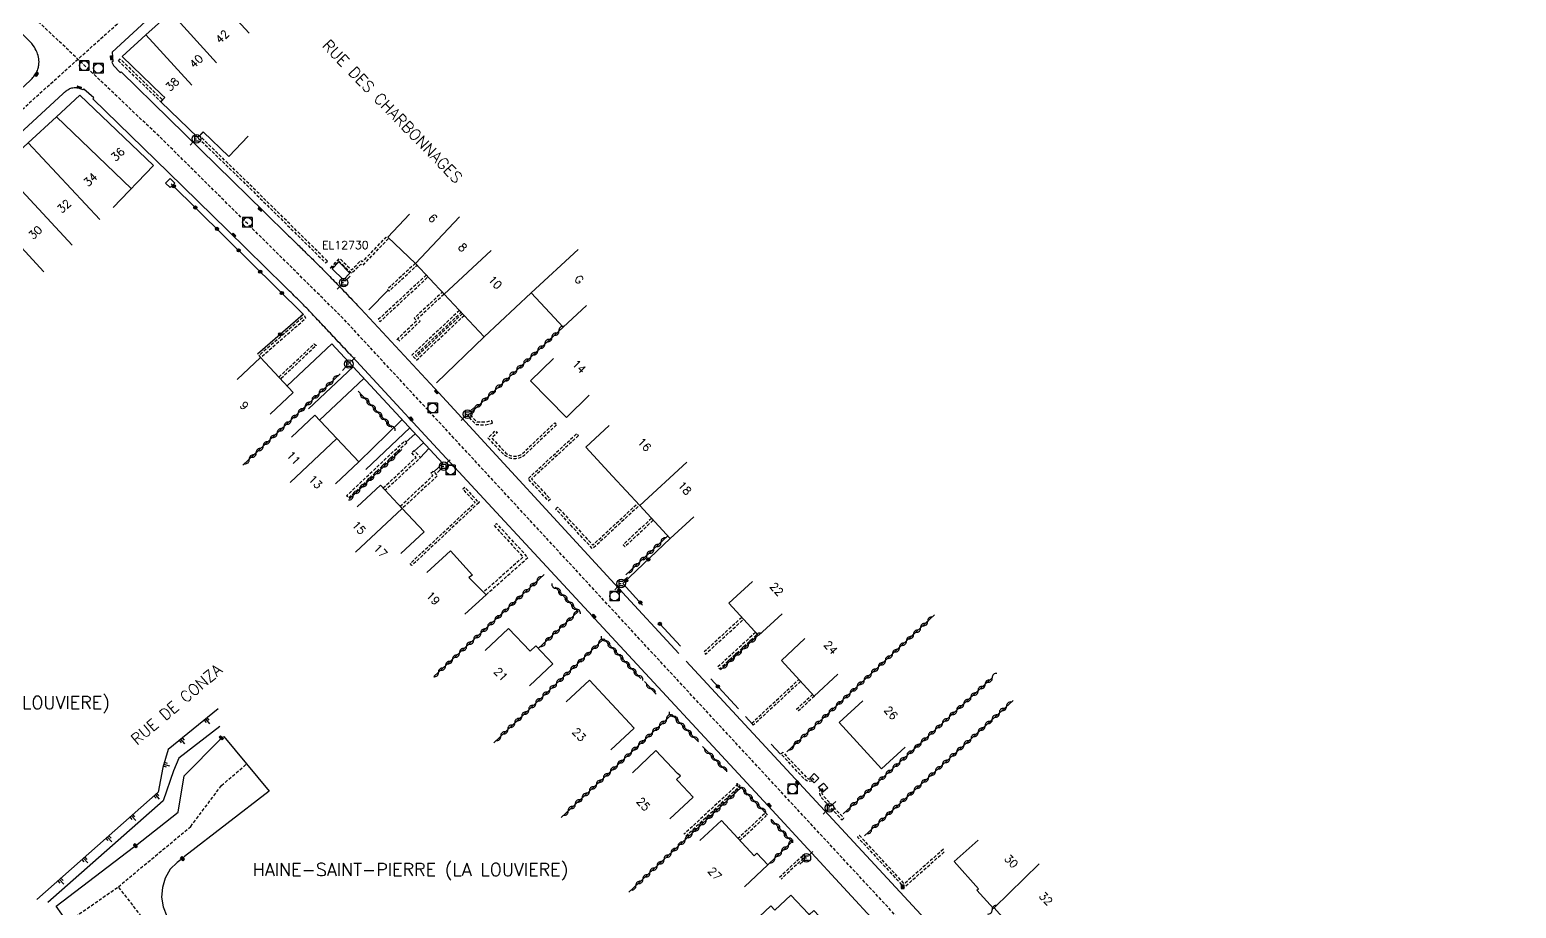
# Model space of a CAD drawing. Header units: millimetres. Extents: x 139000 to 140001, y 128999 to 130000.
# Drawn here: x 139552.6 to 139784.8, y 129231.7 to 129368.9 of the extents above; entities that cross this region are included whole.
import ezdxf
from ezdxf.enums import TextEntityAlignment as Align

# ---------------------------------------------------------------- set-up
doc = ezdxf.new("R2010")
doc.units = ezdxf.units.MM
doc.linetypes.add('DASHED', pattern=[0.75, 0.5, -0.25])
doc.layers.get('0').update_dxf_attribs({"linetype": 'CONTINUOUS'})
for name, color, linetype in [('W0001', 6, 'DASHED'), ('W0008', 7, 'CONTINUOUS'), ('W0100', 7, 'CONTINUOUS'), ('W0112', 1, 'DASHED'), ('W0211', 2, 'CONTINUOUS'), ('W0310', 3, 'CONTINUOUS'), ('W0322', 7, 'CONTINUOUS'), ('W0330', 7, 'CONTINUOUS'), ('W0400', 7, 'CONTINUOUS'), ('W0420', 7, 'CONTINUOUS'), ('W0471', 7, 'CONTINUOUS'), ('W0980', 7, 'CONTINUOUS'), ('W0984', 7, 'CONTINUOUS'), ('W0989', 7, 'CONTINUOUS'), ('W0991', 7, 'CONTINUOUS'), ('W1102', 7, 'CONTINUOUS')]:
    doc.layers.add(name, color=color, linetype=linetype)
doc.styles.get("Standard").update_dxf_attribs({"font": 'romans.shx', "width": 0.85})

# ---------------------------------------------------------------- blocks, each defined once
blk = doc.blocks.new('T400')
for p, q in [((-0.15, 0.3), (0.15, 0.3)), ((-0.15, -0.25), (-0.15, 0.3)), ((-0.15, 0.15), (0.15, 0.15)), ((-0.15, 0), (0.15, 0)), ((0.15, 0.3), (0.15, -0.25)), ((-0.15, -0.15), (0.15, -0.15)), ((-0.15, -0.25), (-0.15, -0.3)), ((-0.15, -0.3), (0.15, -0.3)), ((0.15, -0.3), (0.15, -0.25))]:
    blk.add_line(p, q)
blk = doc.blocks.new('T471')
for p, q in [((-0.333334, 0.333334), (-0.333334, -0.333334)), ((-0.333334, 0.333334), (0.333334, 0.333334)), ((-0.333334, 0), (0, 0)), ((0.500001, 0.500001), (1.000002, 1.000002)), ((-0.500001, -0.500001), (-1.000002, -1.000002)), ((-0.333334, -0.333334), (0.333334, -0.333334))]:
    blk.add_line(p, q)
blk.add_ellipse((0, 0), major_axis=(0.471405, 0.471405), ratio=1, start_param=5.4977871438, end_param=11.780972451)
blk = doc.blocks.new('t330o')
at = {"color": 0, "linetype": 'Continuous'}
for p, q in [((0.25, -0.25), (-0.25, 0.25)), ((-0.25, -0.25), (0.25, 0.25)), ((-0.25, 0.25), (-0.25, -0.25)), ((0.25, 0.25), (-0.25, 0.25)), ((0.25, -0.25), (0.25, 0.25)), ((-0.25, -0.25), (0.25, -0.25)), ((-0.25, -0.25), (-0.25, -0.25))]:
    blk.add_line(p, q, dxfattribs=at)
blk = doc.blocks.new('t112o')
at = {"color": 0, "linetype": 'Continuous'}
for p, q in [((-0.5, 0.5), (0.5, 0.5)), ((-0.5, -0.5), (-0.5, 0.5)), ((0.5, 0.5), (0.5, -0.5)), ((0.5, -0.5), (-0.5, -0.5))]:
    blk.add_line(p, q, dxfattribs=at)
blk = doc.blocks.new('T420')
for p, q in [((0.75, 0.75), (-0.75, 0.75)), ((-0.75, 0.75), (-0.75, -0.75)), ((0.75, 0.75), (0.75, -0.75)), ((0.75, -0.75), (-0.75, -0.75))]:
    blk.add_line(p, q)
blk.add_ellipse((0, 0), major_axis=(-0.53, 0.53), ratio=1, start_param=3.926991, end_param=10.210176)
blk = doc.blocks.new('t322o')
at = {"color": 0, "linetype": 'Continuous'}
for radius in [0.25, 0.15]:
    blk.add_circle((0, 0), radius, dxfattribs=at)
blk = doc.blocks.new('t310o')
at = {"color": 0, "linetype": 'Continuous'}
for centre, start, end in [((-0.5, 0.38), 216.8699, 323.1304), ((0.5, -0.37), 36.8699, 143.1303)]:
    blk.add_arc(centre, 0.625, start, end, dxfattribs=at)
blk = doc.blocks.new('t211o')
at = {"color": 0, "linetype": 'Continuous'}
for p, q in [((-0.29, 0.5), (-0.29, 0)), ((0, 1), (0, 0)), ((0.29, 0.5), (0.29, 0))]:
    blk.add_line(p, q, dxfattribs=at)

msp = doc.modelspace()

# ---------------------------------------------------------------- linework, layer by layer
at = {"layer": 'W0001', "flags": 128}
for points in [[(139844.07, 129047.19), (139825.15, 129061.62), (139818.81, 129066.5), (139810.28, 129075.48), (139798.9, 129090.61), (139777.81, 129118.72), (139744.76, 129162.77), (139731.75, 129180.12), (139724.34, 129190), (139716.04, 129200.06), (139704.95, 129212.06), (139649.43, 129272), (139622.57, 129301.09), (139601.54, 129323.81), (139573.29, 129351.8), (139554.11, 129370.01), (139524.1, 129398.88), (139520.12, 129404.89)], [(139534.29, 129340.72), (139553.44, 129358.37), (139566.52, 129370.11), (139581.47, 129383.74)]]:
    msp.add_lwpolyline(points, dxfattribs=at)
at = {"layer": 'W0001'}
for points in [[(139558.46, 129229.5), (139566.41, 129235.04), (139577.71, 129244.45), (139582.52, 129250.86), (139586.44, 129254.22)], [(139653.12, 129123.32), (139645.55, 129132.46), (139612.44, 129175.45), (139571.87, 129228.04), (139566.41, 129235.04)]]:
    msp.add_lwpolyline(points, dxfattribs=at)
at = {"layer": 'W0008', "flags": 128}
for points in [[(139583.18, 129381.83), (139565.43, 129365.41), (139565.53, 129363.96), (139565.37, 129363.87), (139565.64, 129363.33), (139566.67, 129362.25), (139566.82, 129362.35), (139589.18, 129340.5), (139593, 129336.75, 0.001715), (139593.9, 129335.87, -0.001059), (139595.36, 129334.44, -0.001715), (139596.58, 129333.25, -0.001434), (139598.02, 129331.82, -0.002538), (139599.22, 129330.6, -0.00168), (139601.04, 129328.73, -0.001562), (139603.26, 129326.41, -0.003399), (139604.27, 129325.34), (139616.47, 129312.19), (139644.55, 129281.71), (139653.94, 129271.49)], [(139549.74, 129358.36), (139552.62, 129361.02, 0.042408), (139553.19, 129361.63, 0.038757), (139553.69, 129362.4, 0.056768), (139553.84, 129362.77, 0.033577), (139553.98, 129363.43, 0.070579), (139553.98, 129364.41, 0.067371), (139553.7, 129365.39, 0.03943), (139553.12, 129366.48, 0.058722), (139552.6, 129367.12), (139546.56, 129372.97)], [(139641.13, 129276.61), (139614.33, 129305.54), (139602.97, 129317.83, 0.001185), (139602.43, 129318.42, 0.000292), (139600.21, 129320.79, 0.000584), (139599.31, 129321.75, 0.000298), (139597.54, 129323.63, 0.002158), (139595.83, 129325.43, 0.005637), (139595.17, 129326.11, 0.001589), (139594.4, 129326.87, 0.000607), (139592.38, 129328.86), (139583.44, 129337.63), (139574.26, 129346.66), (139562.41, 129358.15), (139562.55, 129358.29), (139561.01, 129359.66), (139560.86, 129359.53, 0.054465), (139560.32, 129359.77, 0.076338), (139559.9, 129359.85, 0.039192), (139559.11, 129359.8, 0.093697), (139558.79, 129359.69, 0.027541), (139558.24, 129359.34, 0.03041), (139557.78, 129358.96), (139535.93, 129338.83)]]:
    msp.add_lwpolyline(points, format="xyb", dxfattribs=at)
for points in [[(139605.52, 129325.19), (139608.58, 129328.25)], [(139592.78, 129313.29), (139599.77, 129319.86), (139617.07, 129301.16), (139615.69, 129299.85)], [(139616.1, 129313.78), (139623.56, 129320.96)], [(139603.07, 129316.29), (139596.12, 129309.73)], [(139604.75, 129314.45), (139597.82, 129307.92)], [(139610.7, 129308.01), (139603.96, 129301.42)], [(139611.92, 129306.72), (139605.06, 129300.25)], [(139612.76, 129305.81), (139611.34, 129304.52)], [(139614.08, 129304.38), (139612.68, 129303.13)], [(139614.9, 129303.5), (139613.6, 129302.09)], [(139640.17, 129277.61), (139668.57, 129246.99), (139696.41, 129216.82), (139705.56, 129206.95)], [(139709.29, 129211.8), (139699.64, 129222.2), (139672.13, 129251.89), (139655.09, 129270.27)]]:
    msp.add_lwpolyline(points, dxfattribs=at)
at = {"layer": 'W0008'}
msp.add_lwpolyline([(139560.24, 129226.98), (139556.67, 129232.02), (139568.75, 129241.2), (139569.07, 129241.43), (139575.76, 129246.71), (139576.69, 129252.37), (139582.3, 129258.07), (139582.5, 129258.3), (139582.9, 129258.5), (139589.97, 129249.95), (139576.73, 129239.74), (139576.42, 129239.43), (139575.6, 129238.83), (139574.52, 129237.76), (139573.74, 129236.39), (139573.31, 129234.94), (139573.15, 129233.42), (139573.39, 129231.88), (139573.99, 129230.46)], dxfattribs=at)
at = {"layer": 'W0100', "flags": 128}
for points in [[(139593.64, 129378.48), (139589.83, 129382.62), (139587.17, 129380.18), (139581.12, 129374.68), (139579.68, 129376.26), (139574.6, 129371.65), (139570.7, 129368.16), (139567.02, 129364.76), (139573.19, 129358.79), (139573.66, 129358.33), (139573.03, 129357.69), (139578.81, 129352.1), (139579.66, 129352.98), (139583.64, 129349.14), (139586.7, 129352.31)], [(139545.21, 129332.34), (139539.07, 129339.02), (139543.63, 129343.22), (139548.03, 129347.32), (139552.31, 129351.29), (139556.72, 129355.33), (139560.41, 129358.73), (139571.89, 129347.73), (139565.6, 129341.17)], [(139639.55, 129325.86), (139635.89, 129322.46), (139633.79, 129324.72), (139630.91, 129327.83), (139623.56, 129320.96), (139617.3, 129327.63), (139612.84, 129332.42), (139608.49, 129336.51), (139611.91, 129340.15)], [(139590.1, 129308.85), (139593.74, 129312.27), (139588.61, 129317.72), (139584.97, 129314.29)], [(139634.39, 129317.55), (139630.81, 129314.06), (139636.39, 129308.36), (139639.96, 129311.85)], [(139593.45, 129305.27), (139597.09, 129308.7), (139600.51, 129305.06), (139603.96, 129301.42), (139600.32, 129297.99)], [(139656.3, 129292.83), (139652.63, 129289.44), (139647.85, 129294.61), (139643.6, 129299.19), (139639.43, 129303.7), (139643.09, 129307.1)], [(139610.53, 129287.08), (139614.17, 129290.49), (139610.75, 129294.14), (139607.35, 129297.8), (139603.69, 129294.39)], [(139614.6, 129284.16), (139618.3, 129287.53), (139621.74, 129283.74), (139621.17, 129283.34), (139623.85, 129280.67), (139620.52, 129277.65)], [(139670.1, 129277.66), (139666.41, 129274.28), (139661.77, 129279.33), (139665.46, 129282.71)], [(139630.63, 129266.43), (139634.26, 129269.86), (139631.62, 129272.66), (139630.73, 129271.82), (139627.35, 129275.4), (139623.72, 129271.97)], [(139673.64, 129273.8), (139669.98, 129270.41), (139675.13, 129264.84), (139678.8, 129268.24)], [(139643.33, 129256.43), (139646.99, 129259.84), (139640.01, 129267.33), (139636.35, 129263.92)], [(139682.69, 129264.08), (139679, 129260.71), (139685.61, 129253.46), (139689.3, 129256.83)], [(139652.54, 129245.63), (139656.21, 129249.03), (139653.86, 129251.56), (139653.62, 129251.82), (139654.24, 129252.39), (139653.74, 129252.73), (139650.35, 129256.3), (139646.73, 129252.86)], [(139657.27, 129242.28), (139660.62, 129245.37), (139665.72, 129239.89), (139666.16, 129240.3), (139667.88, 129238.45), (139664.22, 129235.04)], [(139700.52, 129234.52), (139700.76, 129234.73), (139696.97, 129239), (139700.72, 129242.32)], [(139664.7, 129228.61), (139668.34, 129232.04), (139668.97, 129231.37), (139671.45, 129233.72), (139674.21, 129230.79), (139674.33, 129230.67), (139675.05, 129231.35), (139678.23, 129227.96), (139677.49, 129227.27), (139677.61, 129227.15), (139674.7, 129224.42)], [(139674.21, 129230.79), (139671.45, 129233.72)], [(139703.1, 129231.62), (139700.52, 129234.52), (139703.1, 129231.62), (139703.24, 129231.74), (139705.78, 129228.87), (139706.16, 129229.2), (139709.87, 129225), (139713.61, 129228.31)]]:
    msp.add_lwpolyline(points, dxfattribs=at)
msp.add_lwpolyline([(139599.8, 129331.6), (139601.56, 129329.88), (139602.59, 129330.93), (139600.84, 129332.66)], close=True, dxfattribs=at)
at = {"layer": 'W0112', "flags": 128}
for points in [[(139566.41, 129364.08), (139566.69, 129364.37), (139573.31, 129357.97), (139573.03, 129357.69)], [(139599.06, 129332.8), (139588.27, 129343.44), (139579.09, 129352.39), (139578.81, 129352.1), (139587.99, 129343.16), (139598.77, 129332.52)], [(139599.53, 129331.7), (139600.97, 129333.21), (139602.85, 129331.42), (139604.3, 129332.88), (139604.51, 129332.67), (139608.25, 129336.53), (139608.54, 129336.25), (139604.52, 129332.11), (139604.31, 129332.31), (139602.86, 129330.86), (139600.83, 129332.79), (139599.67, 129331.57)], [(139595.28, 129324.47), (139594.96, 129324.23), (139595.17, 129323.94), (139588.35, 129318.02), (139588.61, 129317.72), (139595.71, 129323.88)], [(139620.16, 129324.59), (139613.02, 129317.89), (139612.82, 129318.09), (139619.96, 129324.79), (139619.69, 129325.08), (139612.26, 129318.11), (139613, 129317.32), (139620.43, 129324.29)], [(139624.83, 129307.45), (139624.73, 129307.84), (139623.73, 129307.6), (139622.46, 129307.64), (139621.22, 129308.92), (139620.94, 129308.64), (139622.29, 129307.25), (139623.77, 129307.2)], [(139634.85, 129307.21), (139629.74, 129302.38), (139629.59, 129302.26), (139629.42, 129302.17), (139629.11, 129302.04), (139628.8, 129301.95), (139628.46, 129301.9), (139628.12, 129301.9), (139627.78, 129301.96), (139627.45, 129302.07), (139626.88, 129302.35), (139626.67, 129302.52), (139624.16, 129305.15), (139625.33, 129306.28), (139625.61, 129305.99), (139624.73, 129305.14), (139626.96, 129302.8), (139627.08, 129302.7), (139627.61, 129302.44), (139627.88, 129302.34), (139628.16, 129302.3), (139628.43, 129302.29), (139628.7, 129302.34), (139628.98, 129302.42), (139629.26, 129302.53), (139629.37, 129302.59), (139629.47, 129302.67), (139634.57, 129307.5)], [(139638.29, 129305.53), (139630.97, 129298.77), (139633.9, 129295.58), (139633.6, 129295.31), (139630.4, 129298.79), (139638.01, 129305.83)], [(139611.45, 129304.4), (139602.41, 129295.78), (139602.07, 129296.14), (139611.15, 129304.72)], [(139607.77, 129297.34), (139612.91, 129302.12), (139612.22, 129302.88), (139612.6, 129303.21), (139613.6, 129302.09), (139608.11, 129296.98)], [(139610.43, 129294.49), (139615.55, 129299.28), (139615.23, 129299.62), (139615.59, 129299.96), (139615.59, 129299.96), (139616.26, 129299.26), (139610.75, 129294.14)], [(139634.74, 129294.08), (139635.03, 129294.35), (139640.51, 129288.42), (139647.54, 129294.94), (139647.81, 129294.64), (139640.48, 129287.85)], [(139674.76, 129252.07), (139675.07, 129251.81), (139674.95, 129251.7), (139674.82, 129251.6), (139674.71, 129251.54), (139674.59, 129251.51), (139674.26, 129251.5), (139674.08, 129251.53), (139673.78, 129251.68), (139673.62, 129251.82), (139669.91, 129255.79), (139670.2, 129256.07), (139673.91, 129252.09), (139673.99, 129252.03), (139674.23, 129251.9), (139674.27, 129251.89), (139674.53, 129251.91), (139674.61, 129251.94)], [(139679.46, 129245.47), (139679.75, 129245.74), (139676.56, 129249.21), (139676.48, 129249.32), (139676.34, 129249.6), (139676.33, 129249.66), (139676.33, 129249.93), (139676.36, 129249.99), (139676.51, 129250.14), (139676.28, 129250.47), (139676.14, 129250.36), (139676.03, 129250.22), (139675.97, 129250.1), (139675.94, 129249.97), (139675.93, 129249.63), (139675.97, 129249.45), (139676.14, 129249.12), (139676.26, 129248.94)]]:
    msp.add_lwpolyline(points, close=True, dxfattribs=at)
for points in [[(139612.81, 129332.46), (139608.44, 129328.4), (139608.71, 129328.11), (139613.08, 129332.17)], [(139614.52, 129330.62), (139607, 129323.63), (139607.27, 129323.34), (139614.79, 129330.33)], [(139610.68, 129320.57), (139610.62, 129320.64), (139613.54, 129323.42), (139613.18, 129323.84), (139617.28, 129327.65), (139617.01, 129327.94), (139612.63, 129323.87), (139612.99, 129323.45), (139609.9, 129320.51), (139610.03, 129320.38), (139610.18, 129320.51), (139610.4, 129320.29)], [(139591.48, 129314.67), (139597.01, 129319.87), (139597.29, 129319.58), (139591.76, 129314.38)], [(139622.71, 129295.04), (139612.25, 129285.24), (139611.98, 129285.53), (139622.15, 129295.06), (139620.21, 129297.21), (139620.51, 129297.48), (139622.48, 129295.28), (139622.57, 129295.38), (139622.81, 129295.13), (139622.71, 129295.04), (139622.42, 129294.77)], [(139623.85, 129280.67), (139630.4, 129286.48), (139625.48, 129291.81), (139625.11, 129291.47), (139629.64, 129286.56), (139623.46, 129281.06)], [(139649.7, 129292.6), (139645.25, 129288.48), (139645.53, 129288.19), (139649.98, 129292.31)], [(139663.8, 129277.13), (139657.87, 129271.69), (139658.14, 129271.4), (139664.07, 129276.83)], [(139665.95, 129274.78), (139660.05, 129269.37), (139660.32, 129269.08), (139666.22, 129274.49)], [(139673, 129267.14), (139665.6, 129260.29), (139665.33, 129260.58), (139672.73, 129267.44)], [(139675.15, 129264.82), (139672.64, 129262.5), (139672.37, 129262.79), (139674.88, 129265.11)], [(139655.04, 129242.95), (139663.52, 129250.81), (139663.25, 129251.11), (139654.77, 129243.24)], [(139663.49, 129242.28), (139667.62, 129246.12), (139667.34, 129246.41), (139663.22, 129242.57)], [(139695.29, 129240.9), (139689.18, 129235.5), (139682.18, 129243.06), (139681.88, 129242.79), (139689.02, 129235.09)], [(139669.67, 129236.52), (139673.47, 129240.06), (139673.74, 129239.77), (139669.94, 129236.23)], [(139688.89, 129235.24), (139689.15, 129234.94), (139695.56, 129240.61)]]:
    msp.add_lwpolyline(points, dxfattribs=at)
at = {"layer": 'W0211'}
for points in [[(139582.01, 129262.85), (139574.2, 129256.5), (139573.36, 129253.67), (139572.6, 129249.81), (139553.67, 129233.04)], [(139582.27, 129260.05), (139575.83, 129255.14), (139575, 129253.16), (139573.42, 129248.44), (139555.38, 129232.57)]]:
    msp.add_lwpolyline(points, dxfattribs=at)
at = {"layer": 'W0310', "flags": 128}
for points in [[(139620.94, 129308.64), (139635.87, 129322.47)], [(139601.04, 129315.19), (139585.87, 129300.9)], [(139603.86, 129312.47), (139609.14, 129306.78)], [(139610.7, 129303.37), (139602.52, 129295.66)], [(139645.67, 129283.77), (139652.25, 129289.85)], [(139632.91, 129283.81), (139615.71, 129267.89)], [(139632.01, 129272.26), (139638.24, 129278.03), (139634.67, 129281.84)], [(139670.84, 129256.11), (139693.92, 129277.5)], [(139625.06, 129257.54), (139642.23, 129273.75), (139648.05, 129267.59)], [(139660.45, 129268.91), (139666.36, 129274.33)], [(139648.58, 129267.09), (139650.44, 129265.11)], [(139679.65, 129246.45), (139702.93, 129267.68)], [(139682.98, 129243.01), (139706.17, 129264.15)], [(139635.6, 129245.88), (139652.85, 129261.95), (139657.02, 129257.7)], [(139657.64, 129256.97), (139661.3, 129253.18)], [(139646.16, 129234.19), (139663.72, 129250.53), (139667.79, 129246.28)], [(139667.88, 129238.45), (139671.63, 129242.07), (139668.48, 129245.49)]]:
    msp.add_lwpolyline(points, dxfattribs=at)
at = {"layer": 'W0322', "flags": 128}
for points in [[(139595.33, 129324.47), (139574.67, 129344.88)], [(139595.28, 129324.47), (139588.14, 129318.27)], [(139652.63, 129289.44), (139645.21, 129282.4), (139648.31, 129279.04)], [(139654.24, 129272.64), (139650.99, 129276.13)], [(139663.27, 129262.82), (139658.94, 129267.53)], [(139665.47, 129260.43), (139664.37, 129261.62)], [(139669.87, 129255.75), (139668.39, 129257.32)]]:
    msp.add_lwpolyline(points, dxfattribs=at)
at = {"layer": 'W1102', "flags": 128}
for points in [[(139581.12, 129374.68), (139586.82, 129368.39)], [(139574.6, 129371.65), (139581.75, 129363.78)], [(139570.7, 129368.16), (139577.87, 129360.26)], [(139556.72, 129355.33), (139568.42, 129344.11)], [(139552.31, 129351.29), (139563.51, 129339.29)], [(139548.03, 129347.32), (139559.21, 129335.28)], [(139543.63, 129343.22), (139554.75, 129331.12)], [(139612.84, 129332.42), (139619.68, 129339.72)], [(139617.3, 129327.63), (139624.62, 129334.44)], [(139630.91, 129327.83), (139638.25, 129334.62)], [(139600.51, 129305.06), (139593.24, 129298.2)], [(139647.85, 129294.61), (139655.19, 129301.4)], [(139610.75, 129294.14), (139603.46, 129287.31)], [(139703.24, 129231.74), (139710.25, 129238.6)]]:
    msp.add_lwpolyline(points, dxfattribs=at)

# ---------------------------------------------------------------- block references
at = {"layer": 'W0112'}
for p, rotation in [((139574.5, 129344.99), 135.1988650354688), ((139675.11, 129252), 315.460943797238), ((139676.51, 129250.54), 311.7442723036987)]:
    msp.add_blockref('t112o', p, dxfattribs=dict(at, rotation=rotation))
at = {"layer": 'W0211'}
for p, rotation in [((139580.07, 129261.27), 219.083117064162), ((139576.18, 129258.12), 219.083117064162), ((139573.51, 129254.16), 253.5831167836893), ((139572.19, 129249.45), 221.5358052182999), ((139568.45, 129246.13), 221.5358052182999), ((139564.71, 129242.81), 221.5358052182999), ((139560.96, 129239.5), 221.5358052182999), ((139557.22, 129236.18), 221.5358052182999)]:
    msp.add_blockref('t211o', p, dxfattribs=dict(at, rotation=rotation))
at = {"layer": 'W0310'}
for p, rotation in [((139634.14, 129320.87), 42.80794418248263), ((139635.24, 129321.89), 42.80794418248263), ((139631.94, 129318.83), 42.80794418248263), ((139633.04, 129319.85), 42.80794418248263), ((139629.74, 129316.79), 42.80794418248263), ((139630.84, 129317.81), 42.80794418248263), ((139599.94, 129314.16), 223.3060411696918), ((139626.44, 129313.74), 42.80794418248263), ((139627.54, 129314.76), 42.80794418248263), ((139628.64, 129315.78), 42.80794418248263), ((139597.76, 129312.1), 223.3060411696918), ((139598.85, 129313.13), 223.3060411696918), ((139604.88, 129311.37), 312.8819155905351), ((139624.24, 129311.7), 42.80794418248263), ((139625.34, 129312.72), 42.80794418248263), ((139594.49, 129309.02), 223.3060411696918), ((139595.58, 129310.05), 223.3060411696918), ((139596.67, 129311.07), 223.3060411696918), ((139605.9, 129310.28), 312.8819155905351), ((139606.92, 129309.18), 312.8819155905351), ((139622.04, 129309.66), 42.80794418248263), ((139623.14, 129310.68), 42.80794418248263), ((139592.3, 129306.96), 223.3060411696918), ((139593.4, 129307.99), 223.3060411696918), ((139607.94, 129308.08), 312.8819155905351), ((139608.96, 129306.98), 312.8819155905351), ((139590.12, 129304.9), 223.3060411696918), ((139591.21, 129305.93), 223.3060411696918), ((139587.94, 129302.84), 223.3060411696918), ((139589.03, 129303.87), 223.3060411696918), ((139609.61, 129302.35), 223.3578033156378), ((139586.85, 129301.82), 223.3060411696918), ((139607.43, 129300.29), 223.3578033156378), ((139608.52, 129301.32), 223.3578033156378), ((139605.24, 129298.23), 223.3578033156378), ((139606.33, 129299.26), 223.3578033156378), ((139603.06, 129296.17), 223.3578033156378), ((139604.15, 129297.2), 223.3578033156378), ((139651.18, 129288.86), 42.80111999580125), ((139647.88, 129285.8), 42.80111999580125), ((139648.98, 129286.82), 42.80111999580125), ((139650.08, 129287.84), 42.80111999580125), ((139646.78, 129284.79), 42.80111999580125), ((139630.71, 129281.78), 222.7864536359531), ((139631.81, 129282.8), 222.7864536359531), ((139634.82, 129281.68), 133.1196856897323), ((139627.41, 129278.72), 222.7864536359531), ((139628.51, 129279.74), 222.7864536359531), ((139629.61, 129280.76), 222.7864536359531), ((139635.85, 129280.58), 133.1196856897323), ((139636.87, 129279.49), 133.1196856897323), ((139625.21, 129276.68), 222.7864536359531), ((139626.31, 129277.7), 222.7864536359531), ((139637.51, 129277.35), 42.78645363606367), ((139637.9, 129278.39), 133.1196856897323), ((139692.84, 129276.5), 42.82070079624307), ((139623.01, 129274.64), 222.7864536359531), ((139624.11, 129275.66), 222.7864536359531), ((139634.21, 129274.29), 42.78645363606367), ((139635.31, 129275.31), 42.78645363606367), ((139636.41, 129276.33), 42.78645363606367), ((139690.64, 129274.46), 42.82070079624307), ((139691.74, 129275.48), 42.82070079624307), ((139620.81, 129272.61), 222.7864536359531), ((139621.91, 129273.63), 222.7864536359531), ((139633.11, 129273.27), 42.78645363606367), ((139640.33, 129271.95), 43.33466744349985), ((139641.43, 129272.98), 43.33466744349985), ((139642.5, 129273.46), 313.3775820238939), ((139643.53, 129272.37), 313.3775820238939), ((139663.77, 129271.95), 42.54409433083976), ((139664.87, 129272.96), 42.54409433083976), ((139665.98, 129273.98), 42.54409433083976), ((139688.44, 129272.42), 42.82070079624307), ((139689.54, 129273.44), 42.82070079624307), ((139617.5, 129269.55), 222.7864536359531), ((139618.6, 129270.57), 222.7864536359531), ((139619.7, 129271.59), 222.7864536359531), ((139638.15, 129269.89), 43.33466744349985), ((139639.24, 129270.92), 43.33466744349985), ((139644.56, 129271.28), 313.3775820238939), ((139645.59, 129270.19), 313.3775820238939), ((139661.56, 129269.92), 42.54409433083976), ((139662.66, 129270.93), 42.54409433083976), ((139686.24, 129270.39), 42.82070079624307), ((139687.34, 129271.41), 42.82070079624307), ((139616.4, 129268.53), 222.7864536359531), ((139635.97, 129267.84), 43.33466744349985), ((139637.06, 129268.86), 43.33466744349985), ((139646.62, 129269.1), 313.3775820238939), ((139647.65, 129268.01), 313.3775820238939), ((139682.94, 129267.33), 42.82070079624307), ((139684.04, 129268.35), 42.82070079624307), ((139685.14, 129269.37), 42.82070079624307), ((139702.93, 129267.67), 42.35026049275815), ((139632.7, 129264.75), 43.33466744349985), ((139633.79, 129265.78), 43.33466744349985), ((139634.88, 129266.81), 43.33466744349985), ((139649.6, 129266), 313.0683424225029), ((139680.74, 129265.29), 42.82070079624307), ((139681.84, 129266.31), 42.82070079624307), ((139700.71, 129265.65), 42.35026049275815), ((139701.82, 129266.66), 42.35026049275815), ((139630.52, 129262.69), 43.33466744349985), ((139631.61, 129263.72), 43.33466744349985), ((139678.54, 129263.25), 42.82070079624307), ((139679.64, 129264.27), 42.82070079624307), ((139697.38, 129262.62), 42.35026049275815), ((139698.49, 129263.63), 42.35026049275815), ((139699.6, 129264.64), 42.35026049275815), ((139705.15, 129263.22), 42.35026049267969), ((139628.33, 129260.63), 43.33466744349985), ((139629.42, 129261.66), 43.33466744349985), ((139650.96, 129260.19), 42.96785197691903), ((139652.06, 129261.22), 42.96785197691903), ((139653.15, 129261.64), 314.5013436267317), ((139654.2, 129260.57), 314.5013436267317), ((139675.24, 129260.19), 42.82070079624307), ((139676.34, 129261.21), 42.82070079624307), ((139677.44, 129262.23), 42.82070079624307), ((139695.17, 129260.6), 42.35026049275815), ((139696.27, 129261.61), 42.35026049275815), ((139701.82, 129260.18), 42.35026049267969), ((139702.93, 129261.2), 42.35026049267969), ((139704.04, 129262.21), 42.35026049267969), ((139626.15, 129258.57), 43.33466744349985), ((139627.24, 129259.6), 43.33466744349985), ((139648.77, 129258.15), 42.96785197691903), ((139649.87, 129259.17), 42.96785197691903), ((139655.25, 129259.5), 314.5013436267317), ((139656.3, 129258.43), 314.5013436267317), ((139673.04, 129258.15), 42.82070079624307), ((139674.14, 129259.17), 42.82070079624307), ((139692.95, 129258.58), 42.35026049275815), ((139694.06, 129259.59), 42.35026049275815), ((139699.61, 129258.16), 42.35026049267969), ((139700.72, 129259.17), 42.35026049267969), ((139646.57, 129256.11), 42.96785197691903), ((139647.67, 129257.13), 42.96785197691903), ((139658.68, 129255.89), 314.0463493768736), ((139671.94, 129257.13), 42.82070079624307), ((139689.62, 129255.55), 42.35026049275815), ((139690.73, 129256.56), 42.35026049275815), ((139691.84, 129257.57), 42.35026049275815), ((139697.39, 129256.14), 42.35026049267969), ((139698.5, 129257.15), 42.35026049267969), ((139644.38, 129254.06), 42.96785197691903), ((139645.48, 129255.08), 42.96785197691903), ((139659.73, 129254.81), 314.0463493768736), ((139660.77, 129253.73), 314.0463493768736), ((139687.41, 129253.53), 42.35026049275815), ((139688.51, 129254.54), 42.35026049275815), ((139695.17, 129254.12), 42.35026049267969), ((139696.28, 129255.13), 42.35026049267969), ((139641.09, 129250.99), 42.96785197691903), ((139642.18, 129252.02), 42.96785197691903), ((139643.28, 129253.04), 42.96785197691903), ((139685.19, 129251.5), 42.35026049275815), ((139686.3, 129252.51), 42.35026049275815), ((139691.85, 129251.09), 42.35026049267969), ((139692.96, 129252.1), 42.35026049267969), ((139694.06, 129253.11), 42.35026049267969), ((139638.89, 129248.95), 42.96785197691903), ((139639.99, 129249.97), 42.96785197691903), ((139661.54, 129248.5), 42.94324512487191), ((139662.63, 129249.52), 42.94324512487191), ((139663.73, 129250.52), 313.772757523778), ((139664.77, 129249.43), 313.772757523778), ((139682.97, 129249.48), 42.35026049275815), ((139684.08, 129250.49), 42.35026049275815), ((139689.63, 129249.07), 42.35026049267969), ((139690.74, 129250.08), 42.35026049267969), ((139636.7, 129246.9), 42.96785197691903), ((139637.79, 129247.93), 42.96785197691903), ((139659.34, 129246.45), 42.94324512487191), ((139660.44, 129247.48), 42.94324512487191), ((139665.81, 129248.35), 313.772757523778), ((139666.85, 129247.27), 313.772757523778), ((139680.75, 129247.46), 42.35026049275815), ((139681.86, 129248.47), 42.35026049275815), ((139687.41, 129247.05), 42.35026049267969), ((139688.52, 129248.06), 42.35026049267969), ((139657.14, 129244.41), 42.94324512487191), ((139658.24, 129245.43), 42.94324512487191), ((139669.06, 129244.85), 132.6602985917258), ((139684.09, 129244.02), 42.35026049267969), ((139685.2, 129245.03), 42.35026049267969), ((139686.3, 129246.04), 42.35026049267969), ((139654.95, 129242.37), 42.94324512487191), ((139656.05, 129243.39), 42.94324512487191), ((139670.08, 129243.75), 132.6602985917258), ((139671.11, 129241.57), 44.04327804244509), ((139671.09, 129242.65), 132.6602985917258), ((139651.65, 129239.3), 42.94324512487191), ((139652.75, 129240.32), 42.94324512487191), ((139653.85, 129241.34), 42.94324512487191), ((139668.96, 129239.49), 44.04327804244509), ((139670.03, 129240.53), 44.04327804244509), ((139649.46, 129237.26), 42.94324512487191), ((139650.56, 129238.28), 42.94324512487191), ((139647.26, 129235.21), 42.94324512487191), ((139648.36, 129236.23), 42.94324512487191), ((139702.92, 129231.44), 41.49983419163445)]:
    msp.add_blockref('t310o', p, dxfattribs=dict(at, rotation=rotation))
at = {"layer": 'W0322'}
for p, rotation in [((139575.06, 129344.49), 135.352037734294), ((139578.44, 129341.16), 135.352037734294), ((139581.82, 129337.82), 135.352037734294), ((139585.19, 129334.48), 135.352037734294), ((139588.57, 129331.14), 135.352037734294), ((139591.95, 129327.8), 135.352037734294), ((139591.69, 129321.35), 220.947080706474), ((139649.19, 129286.17), 223.4489931077555), ((139645.74, 129282.9), 223.4489931077555), ((139647.94, 129279.45), 312.6881899009239), ((139651, 129276.12), 132.9614886327778), ((139660.06, 129266.32), 132.5868946921512)]:
    msp.add_blockref('t322o', p, dxfattribs=dict(at, rotation=rotation))
at = {"layer": 'W0330'}
msp.add_blockref('t330o', (139688.93, 129235.01), dxfattribs=at)
at = {"layer": 'W0400'}
for p, rotation in [((139565.34, 129364.57), 4.031835103159929), ((139553.61, 129361.99), 147.5393569065431), ((139560.27, 129359.91), 255.0454866707493), ((139588.57, 129340.88), 45.6579516430541), ((139584.44, 129336.86), 225.5509693307154), ((139616.1, 129312.37), 42.85691373335764), ((139612.13, 129308.14), 42.7425173577799), ((139644.71, 129281.31), 222.5918948476925), ((139640.68, 129277.28), 222.8373418405187), ((139640.69, 129277.29), 45.4834921031717), ((139582.5, 129258.3), 228.5460428863273), ((139672.49, 129251.28), 222.8129568180134), ((139668.05, 129247.77), 42.83734184057806), ((139569.07, 129241.43), 215.729818748264), ((139576.42, 129239.43), 45.04018452163248)]:
    msp.add_blockref('T400', p, dxfattribs=dict(at, rotation=rotation))
at = {"layer": 'W0420'}
for p in [(139561.06, 129363.34), (139563.29, 129362.92), (139586.57, 129338.86), (139615.49, 129309.85), (139618.29, 129300.17), (139643.91, 129280.44), (139671.72, 129250.3)]:
    msp.add_blockref('T420', p, dxfattribs=at)
at = {"layer": 'W0471'}
for p in [(139578.61, 129351.9), (139601.6, 129329.43), (139602.4, 129316.72), (139620.94, 129308.89), (139617.24, 129300.75), (139644.94, 129282.43), (139677.49, 129247.38), (139673.89, 129239.54)]:
    msp.add_blockref('T471', p, dxfattribs=at)

# ---------------------------------------------------------------- texts
at = {"layer": 'W0980'}
for p in [(139540.43, 129263.67), (139612.04, 129237.58)]:
    msp.add_text('HAINE-SAINT-PIERRE (LA LOUVIERE)', height=2, dxfattribs=at).set_placement(p, align=Align.MIDDLE)
at = {"layer": 'W0984'}
msp.add_text('EL12730', height=1.25, dxfattribs=at).set_placement((139601.86, 129335.3), align=Align.MIDDLE)
at = {"layer": 'W0989'}
for s, rotation, p in [('RUE DES CHARBONNAGES', 314.1814, (139609.23, 129356.18)), ('RUE DE CONZA', 40.6477, (139575.49, 129263.54))]:
    msp.add_text(s, height=1.75, rotation=rotation, dxfattribs=at).set_placement(p, align=Align.MIDDLE)
at = {"layer": 'W0991'}
for s, rotation, p in [('42', 43.9149, (139582.63, 129367.86)), ('40', 43.9149, (139578.57, 129364.01)), ('38', 43.9149, (139574.83, 129360.43)), ('36', 42.8713, (139566.31, 129349.48)), ('34', 42.8713, (139562.04, 129345.53)), ('32', 42.8713, (139557.92, 129341.37)), ('6', 313.9792, (139615.54, 129339.49)), ('30', 42.8713, (139553.43, 129337.26)), ('8', 313.9792, (139620.2, 129334.93)), ('10', 313.9792, (139625.27, 129329.47)), ('G', 313.9792, (139638.38, 129329.93)), ('14', 314.3583, (139638.39, 129316.32)), ('9', 313.2435, (139586.08, 129310.2)), ('11', 313.2435, (139593.78, 129302.04)), ('16', 312.8011, (139648.58, 129304.12)), ('13', 313.2435, (139597.2, 129298.3)), ('18', 312.8011, (139654.89, 129297.32)), ('15', 313.2435, (139603.99, 129291.14)), ('17', 313.2435, (139607.35, 129287.52)), ('22', 312.5441, (139669.25, 129281.54)), ('19', 313.2435, (139615.59, 129280.11)), ('24', 312.5441, (139677.69, 129272.41)), ('21', 313.3347, (139626.16, 129268.25)), ('26', 312.5441, (139687.1, 129262.2)), ('23', 312.9679, (139638.38, 129258.81)), ('25', 312.9679, (139648.42, 129247.96)), ('27', 312.9679, (139659.59, 129237.07)), ('30', 313.9505, (139705.89, 129239.02)), ('32', 313.9505, (139711.31, 129233.18))]:
    msp.add_text(s, height=1.25, rotation=rotation, dxfattribs=at).set_placement(p, align=Align.MIDDLE)

doc.saveas('drawing.dxf')
